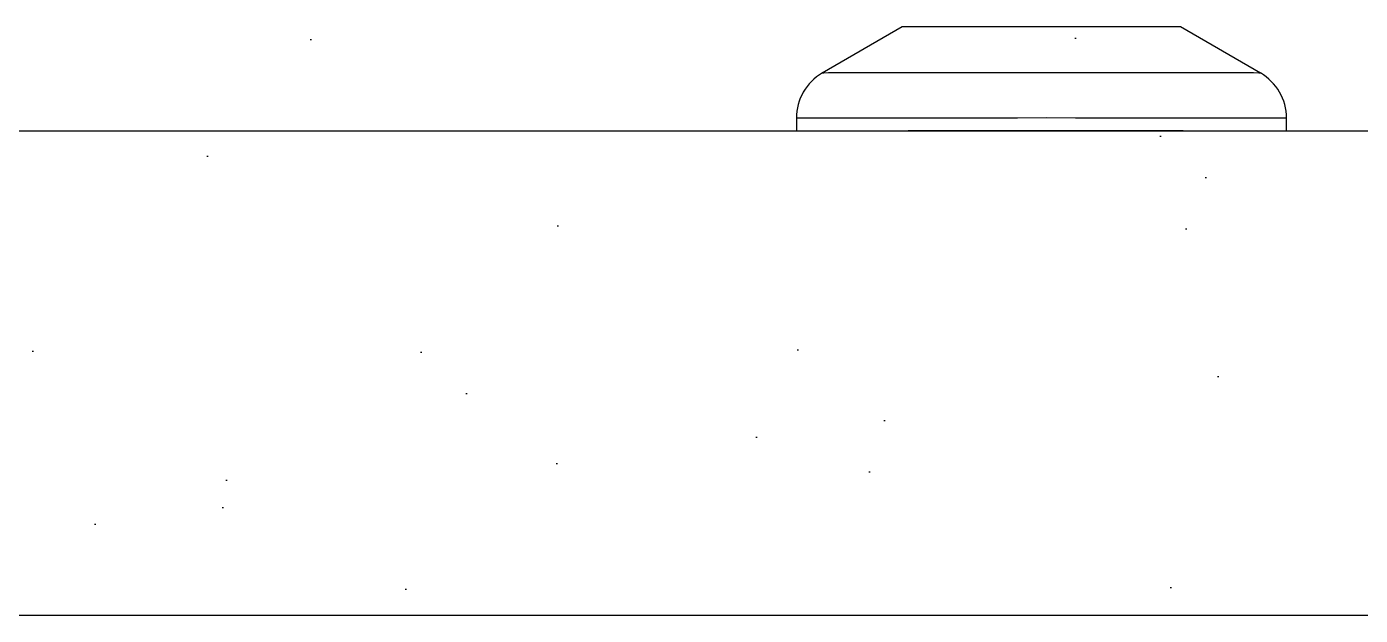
# Model space of a CAD drawing. Extents: x -36 to 357, y 137 to 237.
# Drawn here: x 55.1793 to 55.3172, y 149.663 to 149.7239 of the extents above; entities that cross this region are included whole.
import ezdxf

# ---------------------------------------------------------------- set-up
doc = ezdxf.new("R2010")
doc.units = 0
doc.header["$LTSCALE"] = 0.01
for name, color, linetype in [('01', 1, 'CONTINUOUS'), ('A-HACHURAPARED', 254, 'CONTINUOUS'), ('AR-CORTE', 1, 'CONTINUOUS')]:
    doc.layers.add(name, color=color, linetype=linetype)

# ---------------------------------------------------------------- blocks, each defined once
blk = doc.blocks.new('A$C093F1C31')
at = {"layer": '01', "ltscale": 10}
for p, q in [((0.07985945731707034, 0.01797422239016555), (0.0660739188297157, 0.01000420652004763)), ((0.1415798487760185, 0.01000420652004763), (0.1277943102904828, 0.01797422239016555)), ((0.06160382305824896, 0.002231893503132909), (0.06160514901421266, -2.144883445964751e-06)), ((0.1460486185915215, -2.144883445964751e-06), (0.1460499445493042, 0.002231893503132909))]:
    blk.add_line(p, q, dxfattribs=at)
for points in [[(0.1277943102904828, 0.01797422239016555, 0), (0.1274909020103223, 0.01797646414670595, 0), (0.1265960164528224, 0.01797864950598083, 0), (0.1251320210994891, 0.01798072384538685, 0), (0.1231355082109076, 0.01798263531723876, 0), (0.1206563802188612, 0.01798433614468564, 0), (0.1177566024198313, 0.01798578381589877, 0), (0.1145086541600904, 0.01798694214663143, 0), (0.1109937172459468, 0.01798778218464747, 0), (0.1072996467992198, 0.01798828293336285, 0), (0.1035187753550417, 0.01798843187667387, 0), (0.09974560501723317, 0.01798822529176647, 0), (0.09607444540597498, 0.01798766834219379, 0), (0.09259705640033644, 0.01798677494879186, 0), (0.08940035462546803, 0.01798556744174462, 0), (0.08656424098808202, 0.017984076002449, 0), (0.08415960356251162, 0.01798233790911752, 0), (0.0822465457713406, 0.01798039660504003, 0), (0.08087288409842586, 0.017978300612711, 0), (0.08007295293828065, 0.01797610232102897, 0), (0.07985945731707034, 0.01797422239016555, 0)], [(0.1415798486632411, 0.01000420658535006, 0), (0.1412752590949822, 0.01000702420354571, 0), (0.1403761017954821, 0.01000979672016555, 0), (0.1388966526792501, 0.010012480115968, 0), (0.1368604009549017, 0.01001503178668983, 0), (0.1342996761850372, 0.01001741121946154, 0), (0.1312551349910791, 0.01001958063604036, 0), (0.1277751155412261, 0.01002150559259718, 0), (0.1239148700933583, 0.01002315552661415, 0), (0.1197356877510174, 0.01002450424208945, 0), (0.1153039213804732, 0.01002553032547127, 0), (0.1106899341211829, 0.01002621748563826, 0), (0.1059669822352589, 0.01002655481254777, 0), (0.1012100520129025, 0.01002653695046618, 0), (0.09649466922019201, 0.0100261641829853, 0), (0.09189569997397484, 0.01002544242853531, 0), (0.08748616209595639, 0.01002438314640841, 0), (0.08333606580345077, 0.01002300315482429, 0), (0.07951130216315505, 0.01002132436390824, 0), (0.07607259693213564, 0.01001937342780934, 0), (0.07307454642432276, 0.01001718132154394, 0), (0.0705647506765672, 0.01001478284916857, 0), (0.0685830577112938, 0.01001221609122638, 0), (0.06716093085742614, 0.01000952180012149, 0), (0.06632094922133547, 0.01000674275310587, 0), (0.06607391896250192, 0.0100042065973085, 0)], [(0.06160382305824896, 0.002231893447287803, 0), (0.06160385219482123, 0.002231922953058074, 0)], [(0.1460499445474852, 0.002231893325649992, 0), (0.1457502483262942, 0.002234874067529091, 0), (0.1448553399677621, 0.002237812492605684, 0), (0.1433779250382941, 0.002240666882222797, 0), (0.1413389793215174, 0.002243396710834844, 0), (0.1387674510006036, 0.002245963221358949, 0), (0.1356998496648885, 0.002248329975451213, 0), (0.1321797279651946, 0.00225046337082091, 0), (0.1282570632629358, 0.002252333118331507, 0), (0.1239875480714545, 0.002253912672006919, 0), (0.1194317993631557, 0.002255179605946012, 0), (0.1146544979401369, 0.002256115932684821, 0), (0.1097234701301204, 0.002256708358622461, 0), (0.1047087248080061, 0.00225694847271285, 0), (0.09968145944003481, 0.002256832865903391, 0), (0.09471304924409196, 0.002256363179540699, 0), (0.08987403384162462, 0.002255546082054138, 0), (0.0852331157457229, 0.002254393174286662, 0), (0.08085618496625102, 0.002252920824783899, 0), (0.07680538351814903, 0.002251149937418262, 0), (0.07313822315336438, 0.002249105654570371, 0), (0.0699067688346986, 0.002246817000209234, 0), (0.06715689953489345, 0.002244316467781005, 0), (0.06492765686016355, 0.002241639558899777, 0), (0.06325069075865031, 0.002238824279320539, 0), (0.06214981016455567, 0.002235910599313939, 0), (0.06164064496624633, 0.002232939886212648, 0), (0.06160385219482123, 0.002231922953058074, 0)], [(0.1460486185915215, -2.144883445964751e-06, 0), (0.1457488868127257, 8.358101588612499e-07, 0), (0.1448539435477869, 3.774183799265529e-06, 0), (0.1433764952671481, 6.628518242735026e-06, 0), (0.1413375188785722, 9.358287442751134e-06, 0), (0.1387659639131016, 1.192473396116611e-05, 0), (0.1356983414843853, 1.429141921249766e-05, 0), (0.1321782059039833, 1.642474082785839e-05, 0), (0.1282555363013671, 1.829440976308661e-05, 0), (0.1239860270088684, 1.987388033697357e-05, 0), (0.1194302968124248, 2.114072710668324e-05, 0), (0.1146530282876483, 2.207696330458475e-05, 0), (0.1097220494157227, 2.266929617888991e-05, 0), (0.1047073705776711, 2.290931575288369e-05, 0), (0.09968019052575983, 2.279361419965653e-05, 0), (0.09471188551287923, 2.232383426914453e-05, 0), (0.08987299587170128, 2.150664592903695e-05, 0), (0.08523222449366585, 2.035365166719316e-05, 0), (0.08085546136680932, 1.888122178428375e-05, 0), (0.07680484807497123, 1.71102619326291e-05, 0), (0.07313789550789807, 1.506591632960408e-05, 0), (0.06990666731144302, 1.277721073478233e-05, 0), (0.06715704067937622, 1.027664034225495e-05, 0), (0.06492805500784016, 7.599708425232166e-06, 0), (0.06325135758197575, 4.784422248604869e-06, 0), (0.06215075427280681, 1.87075343660581e-06, 0), (0.06164187151625811, -1.099929537673461e-06, 0), (0.06160514901421266, -2.144883445964751e-06, 0)]]:
    blk.add_polyline3d(points, dxfattribs=at)
for centre, radius, start, end in [((0.07058660495385993, 0.002237215103708223), 0.008982787325706745, 120.0259271624868, 180.0334653213375), ((0.1370671632848826, 0.002237215680448656), 0.008982786444234184, 359.9653353766928, 59.96241270264456)]:
    blk.add_arc(centre, radius, start, end, dxfattribs=at)

msp = doc.modelspace()

# ---------------------------------------------------------------- hatches: boundary and pattern name
at = {"layer": 'A-HACHURAPARED'}
h = msp.add_hatch(dxfattribs=at)
h.set_pattern_fill('AR-SAND', color=252, scale=0.001, angle=180)
h.set_pattern_definition([(217.5, (96.87666351312055, -14.90579749196985), (0.00160003129598404, -0.04894132373293424), [0, -0.038608, 0, -0.04318, 0, -0.041275]), (187.5, (96.87666351312055, -14.90579749196985), (-0.04495232831380027, -0.07168251005683543), [0, -0.020828, 0, -0.034798, 0, -0.013335]), (147.5, (96.90790551312054, -14.90579749196985), (-0.0790992370241458, -0.0001437184678545594), [0, -0.0127, 0, -0.04572, 0, -0.05969]), (137.5, (96.90790551312054, -14.90579749196985), (-0.07635564524722972, -0.02229293232572161), [0, -0.00635, 0, -0.029972, 0, -0.03429])])
h.paths.add_polyline_path([(56.23474262965615, 149.8030499187468), (54.88474262965664, 149.8030499187468), (54.88474262965664, 149.7131117958695), (56.23474262965615, 149.7131117958695)])
h.paths.add_polyline_path([(56.23474262965615, 149.7131117958695), (54.88474262965662, 149.7131117958695), (54.88474262965662, 149.6630499187334), (56.23474262965615, 149.6630499187334)])

# ---------------------------------------------------------------- linework, layer by layer
at = {"layer": 'AR-CORTE', "color": 2}
for p, q in [((54.88474262965664, 149.7131117958695), (56.23474262965615, 149.7131117958695)), ((54.88474262965664, 149.6630499187334), (56.23474262965615, 149.6630499187334))]:
    msp.add_line(p, q, dxfattribs=at)

# ---------------------------------------------------------------- block references
at = {"layer": '01', "ltscale": 10, "xscale": 0.6, "yscale": 0.6, "zscale": 0.6}
msp.add_blockref('A$C093F1C31', (55.22191820730954, 149.7130980502801), dxfattribs=at)

doc.saveas('drawing.dxf')
